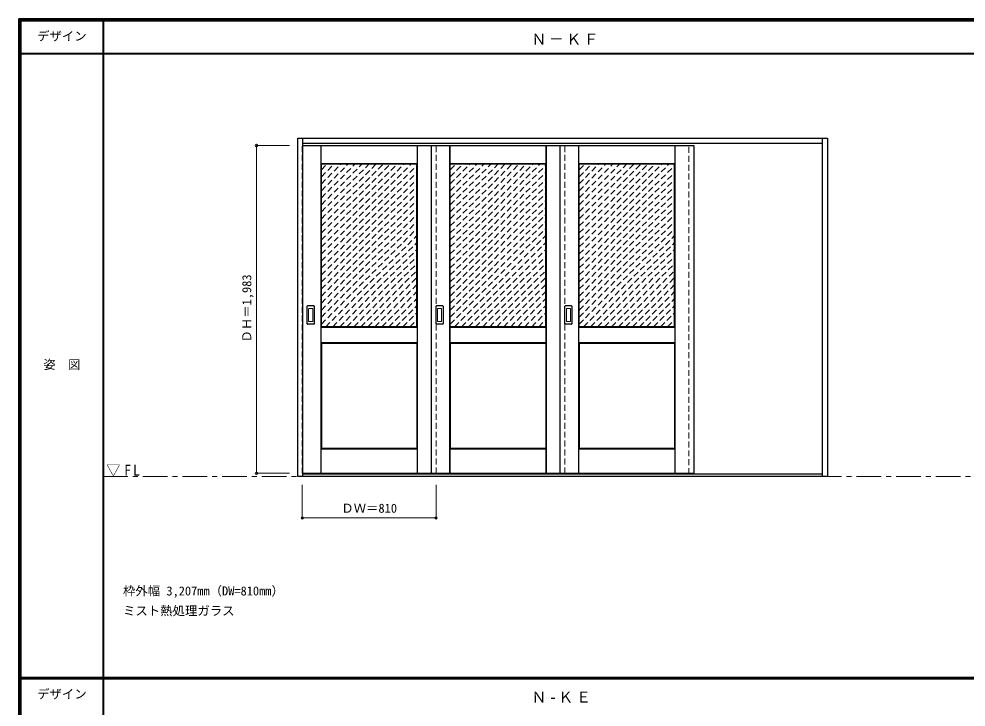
# Model space of a CAD drawing. Units: millimetres, scale not verified. Extents: x -6000 to 5700, y -4307 to 4260.
# Drawn here: x -6000 to -267, y 12 to 4175 of the extents above; entities that cross this region are included whole.
import ezdxf
from ezdxf.enums import TextEntityAlignment as Align

# ---------------------------------------------------------------- set-up
doc = ezdxf.new("R2010")
doc.units = ezdxf.units.MM
doc.header["$LTSCALE"] = 30
doc.header["$PDMODE"] = 32
doc.header["$PDSIZE"] = 15
doc.linetypes.add('CHAIN1', pattern=[8, 5, -1, 1, -1])
doc.linetypes.add('DASHED1', pattern=[1.8, 1.2, -0.6])
for name, color, linetype, lineweight in [('0-1_通り芯', 7, 'CHAIN1', 18), ('0-2_扉', 3, 'Continuous', 25), ('0-3_仕上げ', 7, 'Continuous', 18), ('0-4_枠', 3, 'Continuous', 25), ('0-6_引手', 3, 'Continuous', 25), ('0-B_寸法', 7, 'Continuous', 9), ('0-C_ハッチ', 4, 'DASHED1', 9), ('F-1_枠', 6, 'Continuous', 40)]:
    doc.layers.add(name, color=color, linetype=linetype, lineweight=lineweight)
doc.layers.add('0-A_文字', color=7, linetype='Continuous')
doc.layers.add('F-A_文字', color=7, linetype='Continuous')
doc.styles.add('ＭＳ ゴシック', font='')
doc.styles.get('ＭＳ ゴシック').set_extended_font_data('MS Gothic')

msp = doc.modelspace()

# ---------------------------------------------------------------- linework, layer by layer
at = {"layer": '0-1_通り芯'}
msp.add_line((-5490, 1406), (5690, 1406), dxfattribs=at)
at = {"layer": '0-2_扉'}
for p, q in [((-4282, 3409), (-1915, 3409)), ((-3505, 3409), (-3505, 1426)), ((-2725, 3409), (-2725, 1426)), ((-1915, 3409), (-1915, 1426)), ((-4282, 1426), (-1915, 1426))]:
    msp.add_line(p, q, dxfattribs=at)
at = {"layer": '0-2_扉', "color": 4, "linetype": 'DASHED1', "lineweight": 9}
for p, q in [((-3475, 1426), (-3475, 3409)), ((-2695, 1426), (-2695, 3409))]:
    msp.add_line(p, q, dxfattribs=at)
msp.add_lwpolyline([(-4282, 1426), (-4285, 1426), (-4285, 3409), (-4282, 3409)], dxfattribs=at)
at = {"layer": '0-3_仕上げ'}
for p, q in [((-4173, 1426), (-4173, 3409)), ((-4170, 3299.5), (-4170, 3409)), ((-3590, 3299.5), (-3590, 3409)), ((-3588.5, 3298), (-3588.5, 3409)), ((-3587, 1426), (-3587, 3409)), ((-3393, 1426), (-3393, 3409)), ((-3390, 3299.5), (-3390, 3409)), ((-2810, 3299.5), (-2810, 3409)), ((-2808.5, 3298), (-2808.5, 3409)), ((-2807, 1426), (-2807, 3409)), ((-2613, 1426), (-2613, 3409)), ((-2610, 3299.5), (-2610, 3409)), ((-2030, 3299.5), (-2030, 3409)), ((-2028.5, 3298), (-2028.5, 3409)), ((-2027, 1426), (-2027, 3409)), ((-4170, 3299.5), (-4171.5, 3298)), ((-3590, 3299.5), (-4170, 3299.5)), ((-3390, 3299.5), (-3391.5, 3298)), ((-2810, 3299.5), (-3390, 3299.5)), ((-2610, 3299.5), (-2611.5, 3298)), ((-2030, 3299.5), (-2610, 3299.5)), ((-4171.5, 2215.5), (-4171.5, 2310.5)), ((-4170, 2217), (-4170, 2309)), ((-3590, 2309), (-4170, 2309)), ((-3591, 2313), (-3588.5, 2310.5)), ((-3590, 2309), (-3588.5, 2310.5)), ((-3590, 2217), (-3590, 2309)), ((-3588.5, 2215.5), (-3588.5, 2310.5)), ((-3391.5, 2215.5), (-3391.5, 2310.5)), ((-3390, 2217), (-3390, 2309)), ((-2810, 2309), (-3390, 2309)), ((-2811, 2313), (-2808.5, 2310.5)), ((-2810, 2309), (-2808.5, 2310.5)), ((-2810, 2217), (-2810, 2309)), ((-2808.5, 2215.5), (-2808.5, 2310.5)), ((-2611.5, 2215.5), (-2611.5, 2310.5)), ((-2610, 2217), (-2610, 2309)), ((-2030, 2309), (-2610, 2309)), ((-2031, 2313), (-2028.5, 2310.5)), ((-2030, 2309), (-2028.5, 2310.5)), ((-2030, 2217), (-2030, 2309)), ((-2028.5, 2215.5), (-2028.5, 2310.5)), ((-4170, 2217), (-4171.5, 2215.5)), ((-4169, 2213), (-4171.5, 2215.5)), ((-4170, 2217), (-3590, 2217)), ((-3390, 2217), (-3391.5, 2215.5)), ((-3389, 2213), (-3391.5, 2215.5)), ((-3390, 2217), (-2810, 2217)), ((-2610, 2217), (-2611.5, 2215.5)), ((-2609, 2213), (-2611.5, 2215.5)), ((-2610, 2217), (-2030, 2217)), ((-4171.5, 1426), (-4171.5, 1573.5)), ((-4170, 1426), (-4170, 1572)), ((-3590, 1572), (-4170, 1572)), ((-3591, 1576), (-3588.5, 1573.5)), ((-3590, 1572), (-3588.5, 1573.5)), ((-3590, 1426), (-3590, 1572)), ((-3588.5, 1426), (-3588.5, 1573.5)), ((-3391.5, 1426), (-3391.5, 1573.5)), ((-3390, 1426), (-3390, 1572)), ((-2810, 1572), (-3390, 1572)), ((-2811, 1576), (-2808.5, 1573.5)), ((-2810, 1572), (-2808.5, 1573.5)), ((-2810, 1426), (-2810, 1572)), ((-2808.5, 1426), (-2808.5, 1573.5)), ((-2611.5, 1426), (-2611.5, 1573.5)), ((-2610, 1426), (-2610, 1572)), ((-2030, 1572), (-2610, 1572)), ((-2031, 1576), (-2028.5, 1573.5)), ((-2030, 1572), (-2028.5, 1573.5)), ((-2030, 1426), (-2030, 1572)), ((-2028.5, 1426), (-2028.5, 1573.5))]:
    msp.add_line(p, q, dxfattribs=at)
at = {"layer": '0-3_仕上げ', "color": 3, "lineweight": 25}
for p, q in [((-4169, 2313), (-4169, 3295.5)), ((-3591, 3295.5), (-4169, 3295.5)), ((-3591, 2313), (-3591, 3295.5)), ((-3389, 2313), (-3389, 3295.5)), ((-2811, 3295.5), (-3389, 3295.5)), ((-2811, 2313), (-2811, 3295.5)), ((-2609, 2313), (-2609, 3295.5)), ((-2031, 3295.5), (-2609, 3295.5)), ((-2031, 2313), (-2031, 3295.5)), ((-3591, 2313), (-4169, 2313)), ((-2811, 2313), (-3389, 2313)), ((-2031, 2313), (-2609, 2313)), ((-4169, 2213), (-4169, 1576)), ((-4169, 2213), (-3591, 2213)), ((-3591, 2213), (-3591, 1576)), ((-3389, 2213), (-3389, 1576)), ((-3389, 2213), (-2811, 2213)), ((-2811, 2213), (-2811, 1576)), ((-2609, 2213), (-2609, 1576)), ((-2609, 2213), (-2031, 2213)), ((-2031, 2213), (-2031, 1576)), ((-3591, 1576), (-4169, 1576)), ((-2811, 1576), (-3389, 1576)), ((-2031, 1576), (-2609, 1576))]:
    msp.add_line(p, q, dxfattribs=at)
at = {"layer": '0-3_仕上げ'}
for points in [[(-4169, 3295.5), (-4171.5, 3298), (-4171.5, 3409)], [(-3389, 3295.5), (-3391.5, 3298), (-3391.5, 3409)], [(-2609, 3295.5), (-2611.5, 3298), (-2611.5, 3409)], [(-3590, 3299.5), (-3588.5, 3298), (-3591, 3295.5)], [(-2810, 3299.5), (-2808.5, 3298), (-2811, 3295.5)], [(-2030, 3299.5), (-2028.5, 3298), (-2031, 3295.5)], [(-4170, 2309), (-4171.5, 2310.5), (-4169, 2313)], [(-3390, 2309), (-3391.5, 2310.5), (-3389, 2313)], [(-2610, 2309), (-2611.5, 2310.5), (-2609, 2313)], [(-3590, 2217), (-3588.5, 2215.5), (-3591, 2213)], [(-2810, 2217), (-2808.5, 2215.5), (-2811, 2213)], [(-2030, 2217), (-2028.5, 2215.5), (-2031, 2213)], [(-4170, 1572), (-4171.5, 1573.5), (-4169, 1576)], [(-3390, 1572), (-3391.5, 1573.5), (-3389, 1576)], [(-2610, 1572), (-2611.5, 1573.5), (-2609, 1576)]]:
    msp.add_lwpolyline(points, dxfattribs=at)
at = {"layer": '0-4_枠'}
for p, q in [((-4312, 1406), (-4312, 3453)), ((-4312, 3453), (-1105, 3453)), ((-4282, 1406), (-4282, 3453)), ((-1135, 1406), (-1135, 3453)), ((-1105, 3453), (-1105, 1406)), ((-4282, 3423), (-1135, 3423)), ((-1105, 1406), (-4312, 1406)), ((-1135, 1421), (-4282, 1421))]:
    msp.add_line(p, q, dxfattribs=at)
at = {"layer": '0-4_枠', "color": 4, "linetype": 'DASHED1', "lineweight": 9}
for p, q in [((-1945, 1421), (-1945, 3423)), ((-1915, 1421), (-1915, 3423))]:
    msp.add_line(p, q, dxfattribs=at)
at = {"layer": '0-6_引手'}
for p, q in [((-4255, 2330), (-4255, 2437)), ((-4214.5, 2438.5), (-4253.5, 2438.5)), ((-4213, 2437), (-4213, 2330)), ((-3475, 2330), (-3475, 2437)), ((-3434.5, 2438.5), (-3473.5, 2438.5)), ((-3433, 2437), (-3433, 2330)), ((-2695, 2330), (-2695, 2437)), ((-2654.5, 2438.5), (-2693.5, 2438.5)), ((-2653, 2437), (-2653, 2330)), ((-4214.5, 2328.5), (-4253.5, 2328.5)), ((-3434.5, 2328.5), (-3473.5, 2328.5)), ((-2654.5, 2328.5), (-2693.5, 2328.5))]:
    msp.add_line(p, q, dxfattribs=at)
at = {"layer": '0-6_引手', "color": 7, "lineweight": 18}
for p, q in [((-4246.5, 2346), (-4246.5, 2421)), ((-4223, 2422.5), (-4245, 2422.5)), ((-4221.5, 2421), (-4221.5, 2346)), ((-3466.5, 2346), (-3466.5, 2421)), ((-3443, 2422.5), (-3465, 2422.5)), ((-3441.5, 2421), (-3441.5, 2346)), ((-2686.5, 2346), (-2686.5, 2421)), ((-2663, 2422.5), (-2685, 2422.5)), ((-2661.5, 2421), (-2661.5, 2346)), ((-4223, 2344.5), (-4245, 2344.5)), ((-3443, 2344.5), (-3465, 2344.5)), ((-2663, 2344.5), (-2685, 2344.5))]:
    msp.add_line(p, q, dxfattribs=at)
at = {"layer": '0-6_引手'}
for centre, start, end in [((-4253.5, 2437), 90, 180), ((-4214.5, 2437), 0, 90), ((-3473.5, 2437), 90, 180), ((-3434.5, 2437), 0, 90), ((-2693.5, 2437), 90, 180), ((-2654.5, 2437), 0, 90), ((-4253.5, 2330), 180, 270), ((-4214.5, 2330), 270, 0), ((-3473.5, 2330), 180, 270), ((-3434.5, 2330), 270, 0), ((-2693.5, 2330), 180, 270), ((-2654.5, 2330), 270, 0)]:
    msp.add_arc(centre, 1.5, start, end, dxfattribs=at)
at = {"layer": '0-6_引手', "color": 7, "lineweight": 18}
for centre, start, end in [((-4245, 2421), 90, 180), ((-4223, 2421), 0, 90), ((-3465, 2421), 90, 180), ((-3443, 2421), 0, 90), ((-2685, 2421), 90, 180), ((-2663, 2421), 0, 90), ((-4245, 2346), 180, 270), ((-4223, 2346), 270, 0), ((-3465, 2346), 180, 270), ((-3443, 2346), 270, 0), ((-2685, 2346), 180, 270), ((-2663, 2346), 270, 0)]:
    msp.add_arc(centre, 1.5, start, end, dxfattribs=at)
at = {"layer": '0-B_寸法', "color": 4}
for p, q in [((-4562, 3409), (-4362, 3409)), ((-4562, 3409), (-4562, 1426)), ((-4562, 1426), (-4362, 1426)), ((-4285, 1156), (-4285, 1356))]:
    msp.add_line(p, q, dxfattribs=at)
msp.add_lwpolyline([(-4285, 1156), (-3475, 1156), (-3475, 1356)], dxfattribs=at)
at = {"layer": '0-B_寸法'}
for p in [(-4562, 3409), (-4562, 1426), (-4285, 1156), (-3475, 1156)]:
    msp.add_point(p, dxfattribs=at)
at = {"layer": '0-C_ハッチ'}
for p, q in [((-4169, 3220.06), (-4093.56, 3295.5)), ((-4169, 2753.37), (-3626.87, 3295.5)), ((-4169, 3135.21), (-4008.71, 3295.5)), ((-4169, 3177.63), (-4051.13, 3295.5)), ((-4169, 2795.79), (-3669.3, 3295.5)), ((-4169, 2838.22), (-3711.72, 3295.5)), ((-4169, 2880.65), (-3754.15, 3295.5)), ((-4169, 2923.07), (-3796.57, 3295.5)), ((-4169, 2965.5), (-3839, 3295.5)), ((-4169, 3007.93), (-3881.43, 3295.5)), ((-4169, 3050.35), (-3923.85, 3295.5)), ((-4169, 3092.78), (-3966.28, 3295.5)), ((-4169, 3262.49), (-4135.99, 3295.5)), ((-4169, 2710.94), (-3591, 3288.94)), ((-3389, 3220.06), (-3313.56, 3295.5)), ((-3389, 2753.37), (-2846.87, 3295.5)), ((-3389, 3135.21), (-3228.71, 3295.5)), ((-3389, 3177.63), (-3271.13, 3295.5)), ((-3389, 2795.79), (-2889.3, 3295.5)), ((-3389, 2838.22), (-2931.72, 3295.5)), ((-3389, 2880.65), (-2974.15, 3295.5)), ((-3389, 2923.07), (-3016.57, 3295.5)), ((-3389, 2965.5), (-3059, 3295.5)), ((-3389, 3007.93), (-3101.43, 3295.5)), ((-3389, 3050.35), (-3143.85, 3295.5)), ((-3389, 3092.78), (-3186.28, 3295.5)), ((-3389, 3262.49), (-3355.99, 3295.5)), ((-3389, 2710.94), (-2811, 3288.94)), ((-2609, 3220.06), (-2533.56, 3295.5)), ((-2609, 2753.37), (-2066.87, 3295.5)), ((-2609, 3135.21), (-2448.71, 3295.5)), ((-2609, 3177.63), (-2491.13, 3295.5)), ((-2609, 2795.79), (-2109.3, 3295.5)), ((-2609, 2838.22), (-2151.72, 3295.5)), ((-2609, 2880.65), (-2194.15, 3295.5)), ((-2609, 2923.07), (-2236.57, 3295.5)), ((-2609, 2965.5), (-2279, 3295.5)), ((-2609, 3007.93), (-2321.43, 3295.5)), ((-2609, 3050.35), (-2363.85, 3295.5)), ((-2609, 3092.78), (-2406.28, 3295.5)), ((-2609, 3262.49), (-2575.99, 3295.5)), ((-2609, 2710.94), (-2031, 3288.94)), ((-4169, 2668.52), (-3591, 3246.52)), ((-3389, 2668.52), (-2811, 3246.52)), ((-2609, 2668.52), (-2031, 3246.52)), ((-4169, 2626.09), (-3591, 3204.09)), ((-4169, 2583.66), (-3591, 3161.66)), ((-3389, 2626.09), (-2811, 3204.09)), ((-3389, 2583.66), (-2811, 3161.66)), ((-2609, 2626.09), (-2031, 3204.09)), ((-2609, 2583.66), (-2031, 3161.66)), ((-4169, 2541.24), (-3591, 3119.24)), ((-3389, 2541.24), (-2811, 3119.24)), ((-2609, 2541.24), (-2031, 3119.24)), ((-4169, 2498.81), (-3591, 3076.81)), ((-3389, 2498.81), (-2811, 3076.81)), ((-2609, 2498.81), (-2031, 3076.81)), ((-4169, 2456.38), (-3591, 3034.38)), ((-4169, 2413.96), (-3591, 2991.96)), ((-3389, 2456.38), (-2811, 3034.38)), ((-3389, 2413.96), (-2811, 2991.96)), ((-2609, 2456.38), (-2031, 3034.38)), ((-2609, 2413.96), (-2031, 2991.96)), ((-4169, 2371.53), (-3591, 2949.53)), ((-3389, 2371.53), (-2811, 2949.53)), ((-2609, 2371.53), (-2031, 2949.53)), ((-4169, 2329.1), (-3591, 2907.1)), ((-3389, 2329.1), (-2811, 2907.1)), ((-2609, 2329.1), (-2031, 2907.1)), ((-4142.68, 2313), (-3591, 2864.68)), ((-4100.25, 2313), (-3591, 2822.25)), ((-3362.68, 2313), (-2811, 2864.68)), ((-3320.25, 2313), (-2811, 2822.25)), ((-2582.68, 2313), (-2031, 2864.68)), ((-2540.25, 2313), (-2031, 2822.25)), ((-4057.83, 2313), (-3591, 2779.83)), ((-3277.83, 2313), (-2811, 2779.83)), ((-2497.83, 2313), (-2031, 2779.83)), ((-4015.4, 2313), (-3591, 2737.4)), ((-3972.97, 2313), (-3591, 2694.97)), ((-3235.4, 2313), (-2811, 2737.4)), ((-3192.97, 2313), (-2811, 2694.97)), ((-2455.4, 2313), (-2031, 2737.4)), ((-2412.97, 2313), (-2031, 2694.97)), ((-3930.55, 2313), (-3591, 2652.55)), ((-3150.55, 2313), (-2811, 2652.55)), ((-2370.55, 2313), (-2031, 2652.55)), ((-3888.12, 2313), (-3591, 2610.12)), ((-3108.12, 2313), (-2811, 2610.12)), ((-2328.12, 2313), (-2031, 2610.12)), ((-3845.69, 2313), (-3591, 2567.69)), ((-3803.27, 2313), (-3591, 2525.27)), ((-3065.69, 2313), (-2811, 2567.69)), ((-3023.27, 2313), (-2811, 2525.27)), ((-2285.69, 2313), (-2031, 2567.69)), ((-2243.27, 2313), (-2031, 2525.27)), ((-3760.84, 2313), (-3591, 2482.84)), ((-2980.84, 2313), (-2811, 2482.84)), ((-2200.84, 2313), (-2031, 2482.84)), ((-3718.41, 2313), (-3591, 2440.41)), ((-2938.41, 2313), (-2811, 2440.41)), ((-2158.41, 2313), (-2031, 2440.41)), ((-3675.99, 2313), (-3591, 2397.99)), ((-3633.56, 2313), (-3591, 2355.56)), ((-2895.99, 2313), (-2811, 2397.99)), ((-2853.56, 2313), (-2811, 2355.56)), ((-2115.99, 2313), (-2031, 2397.99)), ((-2073.56, 2313), (-2031, 2355.56))]:
    msp.add_line(p, q, dxfattribs=at)
at = {"layer": 'F-1_枠'}
for p, q in [((-6000, 4175), (5700, 4175)), ((-6000, 4175), (-6000, -4205)), ((-6000, 4170), (5700, 4170)), ((-6000, 4165), (5700, 4165)), ((-5995, 4175), (-5995, -4205)), ((-5990, 4175), (-5990, -4205)), ((-5490, 4175), (-5490, -3790)), ((-6000, 3965), (5700, 3965)), ((-6000, 190.5), (5700, 190.5)), ((-6000, 187.5), (5700, 187.5)), ((-6000, 184.5), (5700, 184.5))]:
    msp.add_line(p, q, dxfattribs=at)

# ---------------------------------------------------------------- texts
at = {"layer": '0-A_文字', "style": 'ＭＳ ゴシック'}
for s, p in [('枠外幅 3,207mm（DW=810mm）', (-5370, 670.5)), ('ミスト熱処理ガラス', (-5370, 550.5))]:
    msp.add_text(s, height=54.99, dxfattribs=at).set_placement(p, align=Align.BOTTOM_LEFT)
at = {"layer": '0-A_文字', "char_height": 65.98, "attachment_point": 7, "style": 'ＭＳ ゴシック'}
for s, insert in [('\\T1.17;Ｎ－ＫＦ', (-2897.5, 4020)), ('\\T1.26;\\W0.95;▽FL', (-5471.25, 1406)), ('\\T1.2;Ｎ-ＫＥ', (-2897.5, 39.5))]:
    msp.add_mtext(s, dxfattribs=dict(at, insert=insert))
at = {"layer": '0-B_寸法', "style": 'ＭＳ ゴシック'}
msp.add_text('ＤＨ＝1,983', height=54.99, rotation=90, dxfattribs=at).set_placement((-4577, 2217.25), align=Align.BOTTOM_LEFT)
msp.add_text('ＤＷ＝810', height=54.99, dxfattribs=at).set_placement((-4048.75, 1171), align=Align.BOTTOM_LEFT)
at = {"layer": 'F-A_文字', "style": 'ＭＳ ゴシック'}
for s, p in [('デザイン', (-5890, 4027.5)), ('姿\u3000図', (-5852.5, 2040.25)), ('デザイン', (-5890, 47))]:
    msp.add_text(s, height=54.99, dxfattribs=at).set_placement(p, align=Align.BOTTOM_LEFT)

doc.saveas('drawing.dxf')
